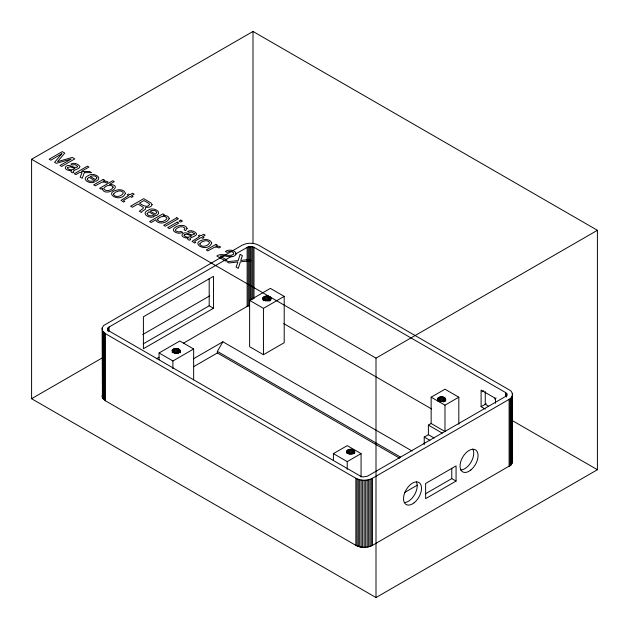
<?xml version="1.0" encoding="UTF-8"?>
<svg xmlns="http://www.w3.org/2000/svg" width="629" height="629" viewBox="0 0 629 629"><rect width="100%" height="100%" fill="white"/><g stroke="black" fill="none" stroke-linecap="round" stroke-linejoin="round"><path stroke-width="0.94" d="M361.07 477.026L361.07 453.627L347.232 445.639L333.394 453.627L333.394 460.389M458.816 424.221L458.816 397.19L444.986 405.178L444.986 431.502L431.148 423.514L428.38 425.11L428.38 434.694L434.081 437.988M425.558 493.741L451.771 478.606L451.787 468.228M262.851 298.004C263.103 301.637 270.006 301.716 271.02 298.453C270.156 295.19 264.329 295.19 262.851 298.004L262.851 299.923M102.15 328.031L102.448 330.673L105.483 333.708L355.865 478.268C360.936 480.933 367.391 480.933 372.47 478.268L509.097 399.384C513.476 397.677 513.476 391.497 509.097 389.791L258.723 245.239C253.644 242.574 247.189 242.574 242.118 245.239L103.62 325.523L102.15 328.031L102.448 397.772L105.483 400.815L355.865 545.367C360.936 548.032 367.391 548.032 372.47 545.367L510.968 465.075L512.541 461.686L512.541 394.587M102.15 395.13L102.15 396.899L104.469 400.146L104.469 333.04M231.881 256.105L109.061 327.017L107.74 328.307L107.74 329.69L109.061 330.98L360.59 476.2L362.823 476.963L367.454 476.2L505.519 396.482L506.848 395.193L506.848 393.809L505.519 392.52L253.998 247.307L251.757 246.537L248.251 246.804L235.27 254.147M180.185 350.896C179.171 354.158 172.267 354.08 172.016 350.447C173.801 346.972 181.616 348.034 180.185 352.814M445.631 399.266C444.624 402.521 437.721 402.45 437.469 398.817C439.254 395.342 447.062 396.404 445.631 401.184M346.917 450.686C345.698 454.563 353.034 455.058 354.638 452.29C355.047 448.642 348.796 448.438 346.917 450.686L346.917 453.564M399.722 458.25L217.359 352.963L217.359 351.367L222.894 341.783L412.042 450.985M31.592 159.279L253 31.45L597.408 230.293L597.408 469.721L376 597.55L31.592 398.707L31.592 159.279L376 358.121L597.408 230.293M31.592 398.707L102 358.058M142.72 334.549L209.732 295.858M143.326 343.811L209.19 305.788L213.483 308.273L213.483 276.32L143.404 316.78L143.404 348.733L213.483 308.273M249.619 300.371L270.368 288.389L284.206 296.377L284.206 342.711L263.449 354.693L249.619 346.705L249.619 300.371L263.449 308.359L284.206 296.377M159.058 359.733L159.058 352.979L179.815 340.997L193.646 348.985L193.646 379.869M156.495 358.742L159.035 357.28M183.605 343.096L247.134 306.417L249.367 305.655L249.367 246.537M159.058 352.979L172.896 360.967L193.646 348.985M193.378 358.821L222.894 341.783M193.567 366.699L217.359 352.963M431.148 423.514L431.148 397.19L444.986 389.202L458.816 397.19M333.394 453.627L347.232 461.615L361.07 453.627M482.066 391.757L483.725 390.798M424.229 444.672L424.229 437.092L428.38 434.694M495.487 403.275L495.487 398.393L481.099 390.082L481.099 406.696L486.217 403.739M494.52 398.951L496.179 397.992M404.644 492.476L417.286 485.171M456.064 481.083L425.629 498.655L425.629 483.481L456.064 465.908L456.064 481.083L451.771 478.606M357.02 478.85L357.02 545.948L362.634 547.293L362.634 480.194M488.631 406.255L485.25 404.298L485.25 391.592M512.368 420.628L597.408 469.721M481.099 406.696L485.329 409.141M431.148 397.19L444.986 405.178M283.742 323.589L431.596 408.952M428.38 425.11L442.218 433.098M424.229 437.092L429.929 440.386M217.359 351.367L400.571 457.141M512.438 460.805L512.541 461.686M512.438 393.699L512.438 462.574M512.14 396.341L512.14 463.447M511.644 397.182L511.644 464.281M510.968 397.976L510.968 465.075M510.111 398.715L510.111 465.814M509.097 399.384L509.097 466.482M506.848 393.809L506.848 395.751M506.384 393.172L506.384 397.048M505.519 392.52L505.519 396.396M445.536 398.668L445.536 400.587M445.183 398.11L445.183 400.988M444.609 397.622L444.609 401.451M443.83 397.229L443.83 402.017M442.918 396.954L442.918 401.75M441.912 396.828L441.912 401.617M440.882 396.844L440.882 401.64M439.891 397.009L439.891 401.805M439.003 397.316L439.003 401.145M438.279 397.732L438.279 400.61M437.753 398.243L437.753 401.121M376 358.121L376 597.55M372.47 478.268L372.47 545.367M371.314 478.85L371.314 545.948M370.033 479.345L370.033 546.444M368.657 479.73L368.657 546.837M367.202 480.021L367.202 547.12M365.701 480.194L365.701 547.293M364.167 480.249L364.167 547.348M361.125 480.021L361.125 547.12M359.67 479.73L359.67 546.837M358.294 479.345L358.294 546.444M355.865 478.268L355.865 545.367M354.701 451.111L354.701 453.029M354.347 450.553L354.347 453.43M353.773 450.065L353.773 453.894M353.003 449.672L353.003 453.501M352.083 449.397L352.083 454.193M351.076 449.271L351.076 454.059M350.046 449.287L350.046 454.083M349.056 449.452L349.056 454.248M348.175 449.759L348.175 453.588M347.444 450.175L347.444 453.053M347.232 461.615L347.232 469.336M270.918 297.855L270.918 299.774M270.572 297.297L270.572 300.175M269.99 296.809L269.99 300.638M269.22 296.416L269.22 301.205M268.3 296.141L268.3 300.937M267.301 296.015L267.301 300.811M266.271 296.031L266.271 300.827M265.281 296.196L265.281 300.992M264.392 296.503L264.392 300.34M263.661 296.919L263.661 300.756M263.449 308.359L263.449 354.693M263.142 297.431L263.142 299.349M253.998 247.307L253.998 298.665M253 31.45L253 243.399M252.874 246.804L252.874 299.137M251.757 246.537L251.757 299.836M250.562 246.45L250.562 300.717M248.251 246.804L248.251 305.922M247.134 247.307L247.134 306.417M209.19 278.678L209.19 305.788M180.091 350.306L180.091 352.216M179.737 349.74L179.737 352.617M179.163 349.252L179.163 352.13M178.384 348.859L178.384 353.647M177.472 348.584L177.472 353.38M176.466 348.458L176.466 353.254M175.436 348.474L175.436 353.27M174.445 348.639L174.445 353.435M173.557 348.946L173.557 352.783M172.833 349.362L172.833 352.24M172.896 360.967L172.896 368.688M172.307 349.873L172.307 352.751M109.061 327.017L109.061 330.893M108.204 327.662L108.204 331.546M107.74 328.307L107.74 330.249M105.483 333.708L105.483 400.815M103.62 332.301L103.62 399.407M102.936 331.507L102.936 398.613M102.448 330.673L102.448 397.772M472.78 449.067A12.722 7.344 -60 0 1 471.003 462.205A12.722 7.344 -60 0 1 460.459 469.965M416.374 481.916A12.722 7.344 -60 0 1 414.849 494.197A12.722 7.344 -60 0 1 405.139 502.54M187.112 228.406L185.626 230.67L184.069 229.766L184.887 228.547L184.659 227.91C181.978 225.465 177.409 227.1 175.515 229.742A2.783 1.604 0 0 0 175.892 231.024L178.628 231.975L181.113 231.472L182.669 232.376L180.554 233.052A4.631 2.673 0 0 1 177.598 233.1C165.168 229.499 184.242 220.826 187.112 228.406M121.169 200.281L123.488 202.106L124.754 201.374L123.638 200.651L123.968 200.069L130.203 196.476L131.728 197.357L133.034 196.594L131.508 195.713L134.174 194.18L132.554 193.245L129.888 194.778L128.599 194.031L127.286 194.793L128.575 195.54L121.169 200.281M192.191 241.284L194.518 243.116L195.784 242.385L194.668 241.662L194.998 241.08L201.233 237.479L202.75 238.36L204.063 237.605L202.538 236.724L205.203 235.183L203.584 234.247L200.918 235.789L199.621 235.042L198.316 235.796L199.605 236.543L192.191 241.284M87.282 178.974C87.573 181.372 91.079 181.632 92.95 181.018L94.523 181.93C89.664 184.729 80.08 178.762 88.713 175.467C92.864 172.055 103.942 177.59 95.922 181.278L88.933 177.236L87.282 178.974M147.155 213.546C147.438 215.936 150.944 216.195 152.816 215.582L154.396 216.494C149.529 219.293 139.945 213.325 148.578 210.031C152.729 206.619 163.807 212.154 155.795 215.841L148.798 211.8L147.155 213.546M77.634 166.339L77.587 166.866C74.065 169.421 69.489 162.911 65.73 166.543C63.458 169.547 69.316 170.946 71.462 170.608L70.857 171.285L71.478 172.315L72.744 172.865L73.923 172.173C70.472 170.561 79.679 169.319 79.907 166.819L79.82 166.347C77.941 163.65 73.829 162.368 70.88 164.075L72.374 164.94L75.087 164.633L77.634 166.339M194.33 233.705L194.282 234.24C190.76 236.795 186.184 230.277 182.426 233.917C180.146 236.921 186.011 238.32 188.157 237.982L187.552 238.65L188.173 239.688L189.439 240.231L190.618 239.547C187.167 237.935 196.374 236.693 196.602 234.192L196.515 233.721C194.636 231.024 190.524 229.742 187.576 231.448L189.07 232.313L191.782 232.007L194.33 233.705M113.582 194.023L113.527 194.503C115.547 198.104 121.759 196.295 123.292 193.127L122.781 192.073L121.342 191.224A3.09 1.785 0 0 0 118.834 190.996L115.461 192.167L113.582 194.023M199.841 243.824L199.778 244.296C201.799 247.905 208.01 246.096 209.543 242.92L209.04 241.866L207.594 241.025A3.09 1.785 0 0 0 205.085 240.789L201.712 241.968L199.841 243.824M152.084 204.59L151.455 206.013L149.34 207.224L145.558 207.421L145.527 209.119L141.997 211.525L141.47 212.492L139.292 211.234L143.113 208.537L143.373 207.381L137.987 203.993L132.365 207.232L130.596 206.21L143.687 198.654L151.007 203.002L152.084 204.59M113.157 187.127C111.923 190.32 106.104 192.183 103.816 189.007L103.785 188.425C105.381 185.445 111.231 183.731 113.157 187.127M102.291 188.464C104.044 198.151 125.305 185.351 109.54 184.368L114.289 181.624L112.733 180.727L99.586 188.315L101.072 189.164L102.291 188.464M125.43 193.307C121.02 204.008 101.112 192.45 118.834 189.73A5.575 3.216 0 0 1 122.474 190.288L124.353 191.35L125.43 193.307M211.682 243.108C207.279 253.809 187.363 242.244 205.085 239.523A5.575 3.216 0 0 1 208.726 240.081L210.605 241.151L211.682 243.108M67.476 167.558L67.382 168.045C69.017 170.404 72.878 170.223 74.977 168.493L70.047 166.779L67.476 167.558M184.171 234.931L184.077 235.419C185.712 237.778 189.573 237.597 191.672 235.867L186.742 234.153L184.171 234.931M96.89 177.85L95.553 179.587L90.246 176.529C92.259 175.491 95.938 175.326 96.89 177.85M156.755 212.413L155.418 214.151L150.119 211.092C152.124 210.055 155.803 209.889 156.755 212.413M149.592 204.488C147.43 208.529 141.91 204.865 139.465 203.136L143.939 200.557L149.018 203.568L149.592 204.488M236.26 253.794C233.225 259.887 225.119 254.501 220.126 256.152L227.1 260.178L225.583 261.051L216.816 255.995C222.006 252.182 228.626 257.631 233.618 254.242L233.595 252.779L231.92 251.71L229.231 251.506L226.998 252.363L225.371 251.419C228.634 249.288 234.963 249.619 236.26 253.794M169.185 218.64C167.133 223.02 159.334 224.789 156.086 220.755L156.055 219.67L151.18 222.493L149.568 221.565L162.88 213.876L164.444 214.78L163.178 215.511C165.403 215.307 168.997 215.881 169.185 218.64M240.168 254.352L238.179 260.571L226.778 261.743L228.917 262.977L237.927 261.963L236.072 267.113L238.273 268.379L240.38 261.845L251.16 260.697L249.045 259.478L240.718 260.453L242.385 255.633L240.168 254.352M84.349 172.613L82.234 178.29L80.182 177.111L82.022 172.605L79.443 172.543L75.857 174.61L74.316 173.722L87.415 166.158L88.956 167.055L81.353 171.442L89.522 171.473L91.575 172.66L84.349 172.613M157.808 218.971L157.58 220.119C159.923 223.138 165.207 221.416 166.921 218.546L166.905 217.964C164.696 214.937 159.955 216.691 157.808 218.971M61.854 153.775L54.574 162.321L56.327 163.336L71.108 159.113L60.03 165.474L61.713 166.441L74.812 158.885L72.296 157.431L57.491 161.669L64.795 153.106L62.255 151.636L49.164 159.2L50.855 160.175L61.854 153.775M103.227 179.391L93.682 184.902L95.286 185.822L101.898 182.198L104.603 182.111L106.348 182.945L108.039 181.97L106.498 181.231L103.101 181.223L104.752 180.264L103.227 179.391M176.796 217.768L163.697 225.324L165.309 226.251L178.4 218.688L176.796 217.768M177.213 222.155L167.715 227.643L169.343 228.586L178.848 223.098L177.213 222.155M180.806 220.079L178.99 221.133L180.617 222.068L182.441 221.023L180.806 220.079M215.865 244.422L206.32 249.933L207.924 250.853L214.536 247.228L217.241 247.142L218.986 247.983L220.677 247L219.136 246.261L215.739 246.254L217.39 245.302L215.865 244.422M470.862 469.973A12.722 7.344 -60 0 0 475.776 450.065A12.722 7.344 -60 0 0 460.514 462.496A12.722 7.344 -60 0 0 470.862 469.973M414.079 502.815A12.722 7.344 -60 0 0 419.409 482.836A12.722 7.344 -60 0 0 404.07 494.811A12.722 7.344 -60 0 0 414.079 502.815"/></g></svg>
